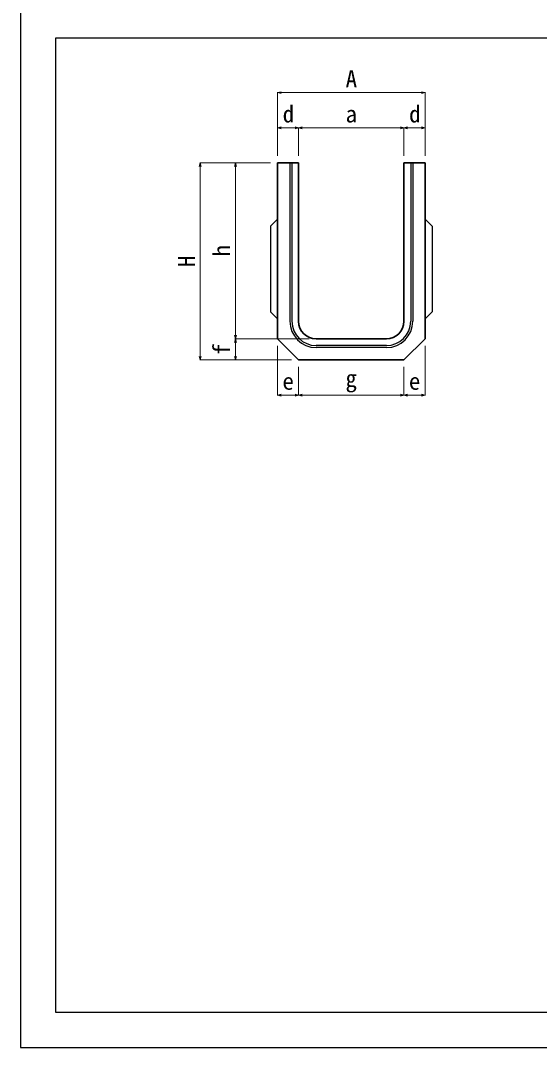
# Model space of a CAD drawing. Units: millimetres, scale not verified. Extents: x 0 to 12600, y -2970 to 2970.
# Drawn here: x 0 to 1477, y -2970 to -50 of the extents above; entities that cross this region are included whole.
import ezdxf
from ezdxf.enums import TextEntityAlignment as Align

# ---------------------------------------------------------------- set-up
doc = ezdxf.new("R2010")
doc.units = ezdxf.units.MM
doc.header["$LTSCALE"] = 40
for name, color, linetype, lineweight in [('Defpoints_2', 7, 'Continuous', 25), ('GAIKEI', 3, 'Continuous', 25), ('SUNPOU', 7, 'Continuous', 13), ('外枠', 20, 'Continuous', 30), ('文字', 5, 'Continuous', 25)]:
    doc.layers.add(name, color=color, linetype=linetype, lineweight=lineweight)
doc.styles.add('ＭＳ ゴシック', font='')
doc.styles.get('ＭＳ ゴシック').set_extended_font_data('MS Gothic')

# ---------------------------------------------------------------- blocks, each defined once
blk = doc.blocks.new('_Open30')
at = {"color": 7, "linetype": 'Continuous', "lineweight": 13}
for p, q in [((-1, 0.268), (0, 0)), ((0, 0), (-1, -0.268)), ((0, 0), (-1, 0))]:
    blk.add_line(p, q, dxfattribs=at)

msp = doc.modelspace()

# ---------------------------------------------------------------- linework, layer by layer
at = {"layer": 'Defpoints_2'}
for p, q in [((0, 0), (0, -2970)), ((0, -2970), (4200, -2970))]:
    msp.add_line(p, q, dxfattribs=at)
at = {"layer": 'GAIKEI'}
for p, q in [((766.74, -455.04), (766.74, -905.04)), ((772.74, -455.04), (772.74, -905.04)), ((1110.74, -455.04), (1110.74, -905.04)), ((1116.74, -455.04), (1116.74, -905.04)), ((711.74, -635.04), (731.74, -615.04)), ((711.74, -635.04), (711.74, -878.04)), ((1171.74, -635.04), (1151.74, -615.04)), ((1171.74, -635.04), (1171.74, -878.04)), ((711.74, -878.04), (731.74, -898.04)), ((1171.74, -878.04), (1151.74, -898.04)), ((1041.74, -974.04), (841.74, -974.04)), ((1041.74, -980.04), (841.74, -980.04))]:
    msp.add_line(p, q, dxfattribs=at)
for centre, radius, start, end in [((841.74, -905.04), 75, 180, 270), ((841.74, -905.04), 69, 180, 270), ((1041.74, -905.04), 69, 270, 0), ((1041.74, -905.04), 75, 270, 0)]:
    msp.add_arc(centre, radius, start, end, dxfattribs=at)
at = {"layer": 'SUNPOU'}
for p, q in [((731.74, -435.04), (731.74, -253.79)), ((741.74, -255.04), (1141.74, -255.04)), ((1151.74, -435.04), (1151.74, -253.79)), ((731.74, -435.04), (731.74, -353.79)), ((741.74, -355.04), (781.74, -355.04)), ((791.74, -435.04), (791.74, -353.79)), ((791.74, -435.04), (791.74, -353.79)), ((801.74, -355.04), (1081.74, -355.04)), ((1091.74, -435.04), (1091.74, -353.79)), ((1091.74, -435.04), (1091.74, -353.79)), ((1101.74, -355.04), (1141.74, -355.04)), ((1151.74, -435.04), (1151.74, -353.79)), ((711.74, -455.04), (510.49, -455.04)), ((511.74, -465.04), (511.74, -1005.04)), ((711.74, -455.04), (610.49, -455.04)), ((611.74, -465.04), (611.74, -945.04)), ((821.74, -955.04), (610.49, -955.04)), ((821.74, -955.04), (610.49, -955.04)), ((611.74, -965.04), (611.74, -1005.04)), ((731.74, -975.04), (731.74, -1116.29)), ((1151.74, -975.04), (1151.74, -1116.29)), ((771.74, -1015.04), (510.49, -1015.04)), ((771.74, -1015.04), (610.49, -1015.04)), ((791.74, -1035.04), (791.74, -1116.29)), ((791.74, -1035.04), (791.74, -1116.29)), ((1091.74, -1035.04), (1091.74, -1116.29)), ((1091.74, -1035.04), (1091.74, -1116.29)), ((781.74, -1115.04), (741.74, -1115.04)), ((1081.74, -1115.04), (801.74, -1115.04)), ((1101.74, -1115.04), (1141.74, -1115.04))]:
    msp.add_line(p, q, dxfattribs=at)
at = {"layer": '外枠'}
for p, q in [((731.74, -455.04), (791.74, -455.04)), ((731.74, -455.04), (731.74, -955.04)), ((791.74, -455.04), (791.74, -905.04)), ((1151.74, -455.04), (1091.74, -455.04)), ((1091.74, -455.04), (1091.74, -905.04)), ((1151.74, -455.04), (1151.74, -955.04)), ((731.74, -955.04), (791.74, -1015.04)), ((1041.74, -955.04), (841.74, -955.04)), ((1151.74, -955.04), (1091.74, -1015.04)), ((791.74, -1015.04), (1091.74, -1015.04))]:
    msp.add_line(p, q, dxfattribs=at)
for centre, start, end in [((841.74, -905.04), 180, 270), ((1041.74, -905.04), 270, 0)]:
    msp.add_arc(centre, 50, start, end, dxfattribs=at)
at = {"layer": '文字'}
for p, q in [((4100, -100), (100, -100)), ((100, -100), (100, -2870)), ((100, -2870), (4100, -2870))]:
    msp.add_line(p, q, dxfattribs=at)

# ---------------------------------------------------------------- block references
at = {"layer": 'SUNPOU', "xscale": 10, "yscale": 10}
for p, rotation in [((731.74, -255.04), 180), ((731.74, -355.04), 180), ((791.74, -355.04), 180), ((1091.74, -355.04), 180), ((511.74, -455.04), 90), ((611.74, -455.04), 90), ((611.74, -955.04), 270), ((611.74, -955.04), 90), ((511.74, -1015.04), 270), ((611.74, -1015.04), 270), ((731.74, -1115.04), 180), ((791.74, -1115.04), 180), ((1091.74, -1115.04), 180)]:
    msp.add_blockref('_Open30', p, dxfattribs=dict(at, rotation=rotation))
for p in [(1151.74, -255.04), (791.74, -355.04), (1091.74, -355.04), (1151.74, -355.04), (791.74, -1115.04), (1091.74, -1115.04), (1151.74, -1115.04)]:
    msp.add_blockref('_Open30', p, dxfattribs=at)

# ---------------------------------------------------------------- texts
at = {"layer": 'SUNPOU', "style": 'ＭＳ ゴシック'}
for s, p in [('A', (925.51, -254.29)), ('d', (746.26, -354.29)), ('d', (1106.26, -354.29)), ('a', (925.49, -354.29)), ('e', (745.49, -1114.29)), ('g', (925.11, -1106.18)), ('e', (1105.49, -1114.29))]:
    msp.add_text(s, height=48.11, dxfattribs=at).set_placement(p, align=Align.BOTTOM_LEFT)
for s, p in [('h', (610.99, -721.02)), ('H', (510.99, -751.17)), ('f', (610.99, -1001.17))]:
    msp.add_text(s, height=48.11, rotation=90, dxfattribs=at).set_placement(p, align=Align.BOTTOM_LEFT)

doc.saveas('drawing.dxf')
